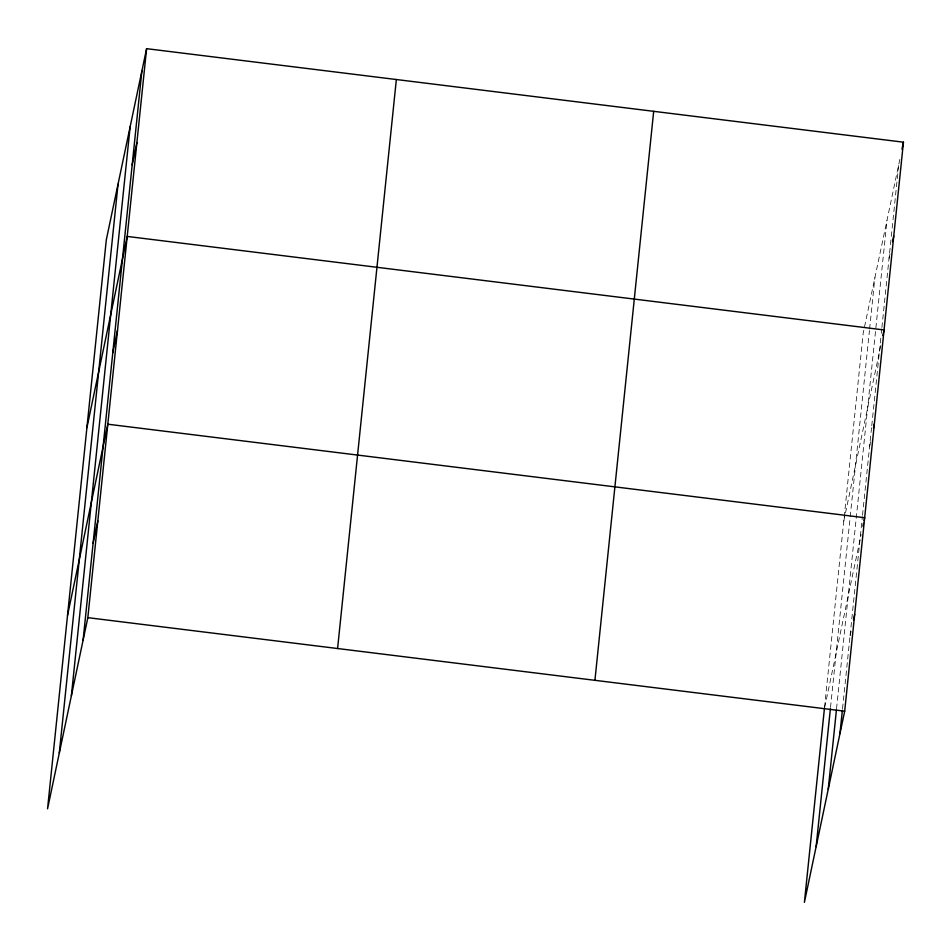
<?xml version="1.0" encoding="UTF-8"?>
<svg xmlns="http://www.w3.org/2000/svg" width="951" height="951" viewBox="0 0 951 951"><rect width="100%" height="100%" fill="white"/><g stroke="black" fill="none" stroke-linecap="round" stroke-linejoin="round"><path stroke-width="0.71" stroke-dasharray="4.75 3.57" d="M824.541 707.413L863.163 333.337L899.908 159.019M830.52 707.425L850.051 518.236M850.206 516.773L869.452 330.472M869.594 329.01L874.896 277.656M836.547 708.685L886.986 220.299M842.538 708.709L849.944 636.885M850.099 635.423L862.367 516.69M862.509 515.228L871.603 427.201M871.758 425.739L881.149 334.788M881.304 333.325L881.755 328.927M881.91 327.453L898.719 164.618M889.03 258.506L890.505 251.492M843.775 521.1L880.804 345.379M869.63 446.281L870.819 440.67M824.683 707.449L861.119 534.557M850.242 635.494L851.133 631.286"/><path stroke-width="1.43" d="M59.283 753.144L118.043 184.149M71.373 695.775L130.132 126.78M83.106 640.106L141.865 71.111M146.597 48.667L106.31 239.818L47.55 808.814L87.837 617.663L146.597 48.667L903.45 142.186L844.69 711.182L804.403 902.333L824.386 708.875M337.593 648.523L396.353 79.527M594.922 680.322L653.682 111.326M816.136 846.663L830.366 708.887M828.226 789.294L836.404 710.147M839.959 733.625L842.384 710.171M132.165 164.987L136.896 142.555M86.921 427.593L127.208 236.43L884.061 329.949L882.873 335.56M112.777 352.762L117.508 330.318M67.533 615.356L107.808 424.205L864.673 517.724L864.079 520.53M93.091 543.378L97.822 520.934M901.976 149.2L903.45 142.186M892.573 241.673L893.75 236.074M873.482 428.045L874.361 423.837M862.89 526.141L863.484 523.335M853.499 620.064L854.676 614.453M87.837 617.663L844.69 711.182"/></g></svg>
